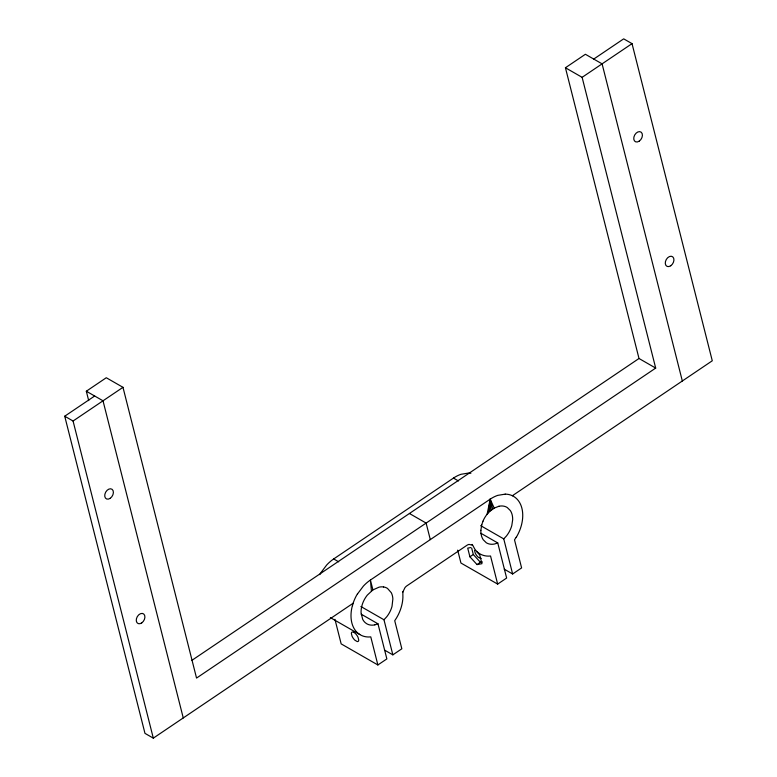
<?xml version="1.0" encoding="UTF-8"?>
<svg xmlns="http://www.w3.org/2000/svg" width="777" height="777" viewBox="0 0 777 777"><rect width="100%" height="100%" fill="white"/><g stroke="black" fill="none" stroke-linecap="round" stroke-linejoin="round"><path stroke-width="1.17" d="M483.003 521.085A20.416 14.064 -60.1 0 1 487.111 514.228L489.763 511.363L490.19 499.174A33.537 23.096 -60.1 0 1 497.756 495.367L505.235 494.133M480.866 530.39L481.711 524.815M488.393 512.733L490.19 499.174L370.415 580.04A33.537 23.096 -60.1 0 0 363.413 586.072L357.575 593.822M487.111 514.228L490.19 499.174L494.211 508.09L489.763 511.363M402.661 592.375L404.963 587.655A7.877 5.42 -60.1 0 1 406.565 586.052L467.191 545.124A7.877 5.42 -60.1 0 1 469.017 544.415L472.737 545.221L474.66 548.873A33.236 22.892 -60.1 0 0 488.277 556.128L490.549 556.021L497.659 584.1L506.633 578.039L497.756 542.948L480.973 533.313M352.467 605.662L353.418 602.622M402.845 591.783L402.904 597.319A33.226 22.883 -60.1 0 1 396.387 618.171L394.726 620.706L401.835 648.785L392.851 654.856L384.46 650.038M516.161 537.305L514.51 539.84L521.61 567.919L512.635 573.989L504.244 569.162M392.851 654.856L383.974 619.764L386.635 616.899A20.416 14.064 -60.1 0 0 389.889 611.858A20.678 14.239 -60.1 0 0 392.026 606.313L392.861 598.95A20.678 14.239 -60.1 0 0 391.268 592.676L387.5 588.422A20.678 14.239 -60.1 0 0 383.556 586.956M512.635 573.989L503.758 538.898L506.41 536.033A20.416 14.064 -60.1 0 0 510.508 529.176A20.532 14.141 -60.1 0 0 511.81 525.446L512.655 519.871A20.911 14.404 -60.1 0 0 512.14 514.743A20.911 14.404 -60.1 0 0 510.295 510.518L507.284 507.556A20.532 14.141 -60.1 0 0 504.749 506.4A20.416 14.064 -60.1 0 0 498.931 506.254M383.585 586.965A20.416 14.064 -60.1 0 0 379.098 587.15L372.911 589.898L367.336 595.095A20.416 14.064 -60.1 0 0 363.228 601.952A20.532 14.141 -60.1 0 0 361.936 605.681L361.499 607.556A20.765 14.297 -60.1 0 0 361.091 612.995L362.694 619.318A20.765 14.297 -60.1 0 0 365.345 622.736L366.462 623.572A20.532 14.141 -60.1 0 0 368.988 624.718A20.416 14.064 -60.1 0 0 374.815 624.873M88.695 400.611L86.325 391.219L106.284 377.739L122.98 387.325L196.542 678.068L655.691 368.084L582.119 77.331L565.433 67.754L585.392 54.273L602.088 63.86L682.332 380.992M353.244 603.166L153.312 738.15L144.969 733.362L64.724 416.219L94.668 396.008M593.745 59.062L623.688 38.85L632.031 43.638L712.276 360.781L512.344 495.755M64.724 416.219L73.067 421.017L122.98 387.325M582.119 77.331L632.031 43.638M319.774 574.63A33.236 22.892 -60.1 0 1 320.852 572.746L326.69 564.996A33.537 23.096 -60.1 0 1 333.692 558.954L453.467 478.088A33.537 23.096 -60.1 0 1 461.033 474.291L468.521 473.057A33.236 22.892 -60.1 0 1 470.881 473.232M191.88 660.363L639.005 358.498L655.691 368.084M476.583 551.563L479.749 555.021L481.944 563.694L477.029 564.588L469.91 556.788L473.3 554.506L471.658 547.999M477.029 564.588L480.419 562.295L482.381 561.936M334.945 619.318L341.161 643.88L377.875 664.966L386.859 658.906L377.981 623.814L361.188 614.18M494.211 508.09L498.883 506.283M497.756 542.948L494.638 543.978A20.416 14.064 -60.1 0 1 488.772 543.851A20.532 14.141 -60.1 0 1 486.237 542.705L483.226 539.733A20.911 14.404 -60.1 0 1 480.846 530.332M377.981 623.814L374.864 624.844M470.668 547.581L467.715 548.115L469.91 556.788M453.467 478.088L458.479 480.963M480.672 525.65L503.758 538.898M409.43 513.49L426.117 523.076L430.303 539.607M497.659 584.1L460.936 563.024L457.682 550.145M86.325 391.219L103.011 400.796L183.255 717.938M333.692 558.954L338.694 561.829M360.897 606.516L383.974 619.764M330.39 617.637L359.77 634.508M473.3 554.506L480.419 562.295M565.433 67.754L639.005 358.498M492.686 509.032L490.19 499.174L491.2 510.12M372.911 589.898L370.415 580.04L371.416 590.986M377.875 664.966L370.775 636.887L368.502 636.994A33.236 22.892 -60.1 0 1 352.428 605.516M73.067 421.017L153.312 738.15M474.543 550.359L475.223 553.049A5.575 2.341 56 0 0 478.185 557.148L480.351 558.391A5.575 2.341 56 0 0 481.177 558.333M353.38 602.476A33.236 22.892 -60.1 0 1 357.546 593.657M516.2 537.431A33.226 22.883 -60.1 0 0 513.976 496.62L511.985 495.561A33.226 22.883 -60.1 0 0 505.225 494.133M481.74 524.941A20.532 14.141 -60.1 0 1 483.041 521.212M472.416 544.473L471.824 544.638L472.435 544.531M353.953 632.41L352.923 632.002A5.575 2.341 56 0 0 351.379 633.508L352.059 636.208A5.575 2.341 56 0 0 355.021 640.297L357.187 641.54A5.575 2.341 56 0 0 358.731 640.034L358.051 637.344A5.575 2.341 56 0 0 355.089 633.245L353.953 632.41M110.159 498.339A5.575 3.836 -60.1 0 0 112.141 489.345A5.575 3.836 -60.1 0 0 104.876 494.25A5.575 3.836 -60.1 0 0 110.159 498.339M639.18 141.181A5.575 3.836 -60.1 0 0 641.161 132.187A5.575 3.836 -60.1 0 0 633.896 137.092A5.575 3.836 -60.1 0 0 639.18 141.181M141.696 622.94A5.575 3.836 -60.1 0 0 143.667 613.956A5.575 3.836 -60.1 0 0 136.412 618.851A5.575 3.836 -60.1 0 0 141.696 622.94M670.716 265.783A5.575 3.836 -60.1 0 0 672.688 256.798A5.575 3.836 -60.1 0 0 665.423 261.694A5.575 3.836 -60.1 0 0 670.716 265.783"/></g></svg>
